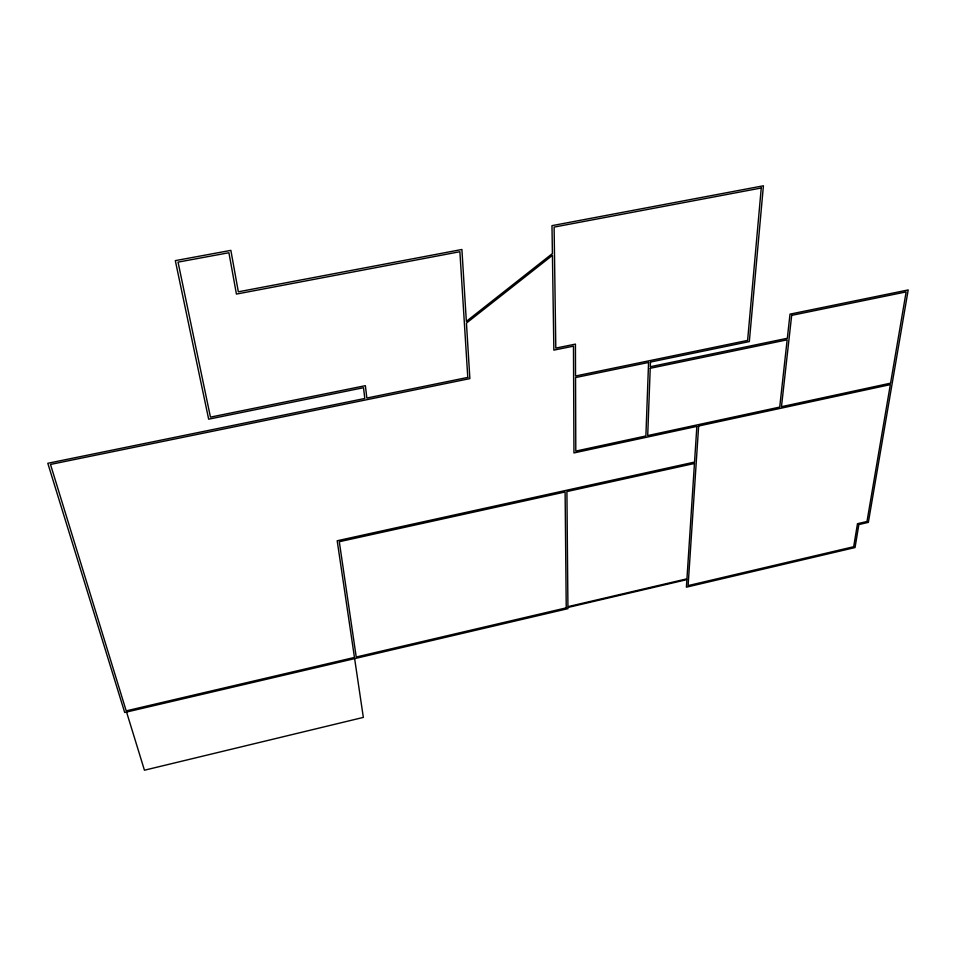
<?xml version="1.0" encoding="UTF-8"?>
<svg xmlns="http://www.w3.org/2000/svg" width="956" height="956" viewBox="0 0 956 956"><rect width="100%" height="100%" fill="white"/><g stroke="black" fill="none" stroke-linecap="round" stroke-linejoin="round"><path stroke-width="1.43" d="M126.562 712.041L144.44 770.213L363.34 717.406L354.628 658.624M648.574 362.444L645.886 435.972L575.799 451.089L575.548 377.56L648.574 362.444M650.223 368.287L647.702 435.578L779.714 407.089L787.158 339.822L650.223 368.287M650.462 362.049L650.283 366.734L787.338 338.269L790.003 314.142L908.2 289.943L868.359 522.358L858.858 524.569L855.046 547.549L686.396 587.175L686.886 579.623L567.924 607.466L567.936 608.661L124.698 712.483L47.8 463.29L364.81 398.473L363.507 387.718L208.659 419.182L175.318 260.63L230.862 250.376L238.343 291.807L461.903 249.48L466.349 321.383L552.401 253.555L551.982 225.652L763.414 185.787L749.325 341.579L650.462 362.049M694.45 463.469L686.946 578.822L567.924 606.666L566.908 491.563L694.45 463.469M696.864 426.388L694.534 462.083L337.193 540.761L354.461 657.441L126.204 710.87L50.489 464.437L469.874 378.612L466.444 323.092L552.437 255.348L553.871 350.123L573.481 346.144L573.959 452.929L696.864 426.388M698.645 426.006L688.105 585.61L853.684 546.724L857.484 523.709L866.984 521.498L890.335 384.611L698.645 426.006M761.251 187.997L747.616 340.396L575.536 376.007L575.428 344.124L555.806 348.104L554.11 227.098L761.251 187.997M791.676 315.361L781.47 406.706L890.574 383.165L906.133 291.903L791.676 315.361M566.239 607.861L356.23 657.023L339.296 541.717L565.104 491.97L566.239 607.861M467.783 377.417L366.853 398.055L365.371 385.674L210.451 417.127L178.043 262.123L228.914 252.731L236.431 294.078L459.884 251.715L467.783 377.417"/></g></svg>
